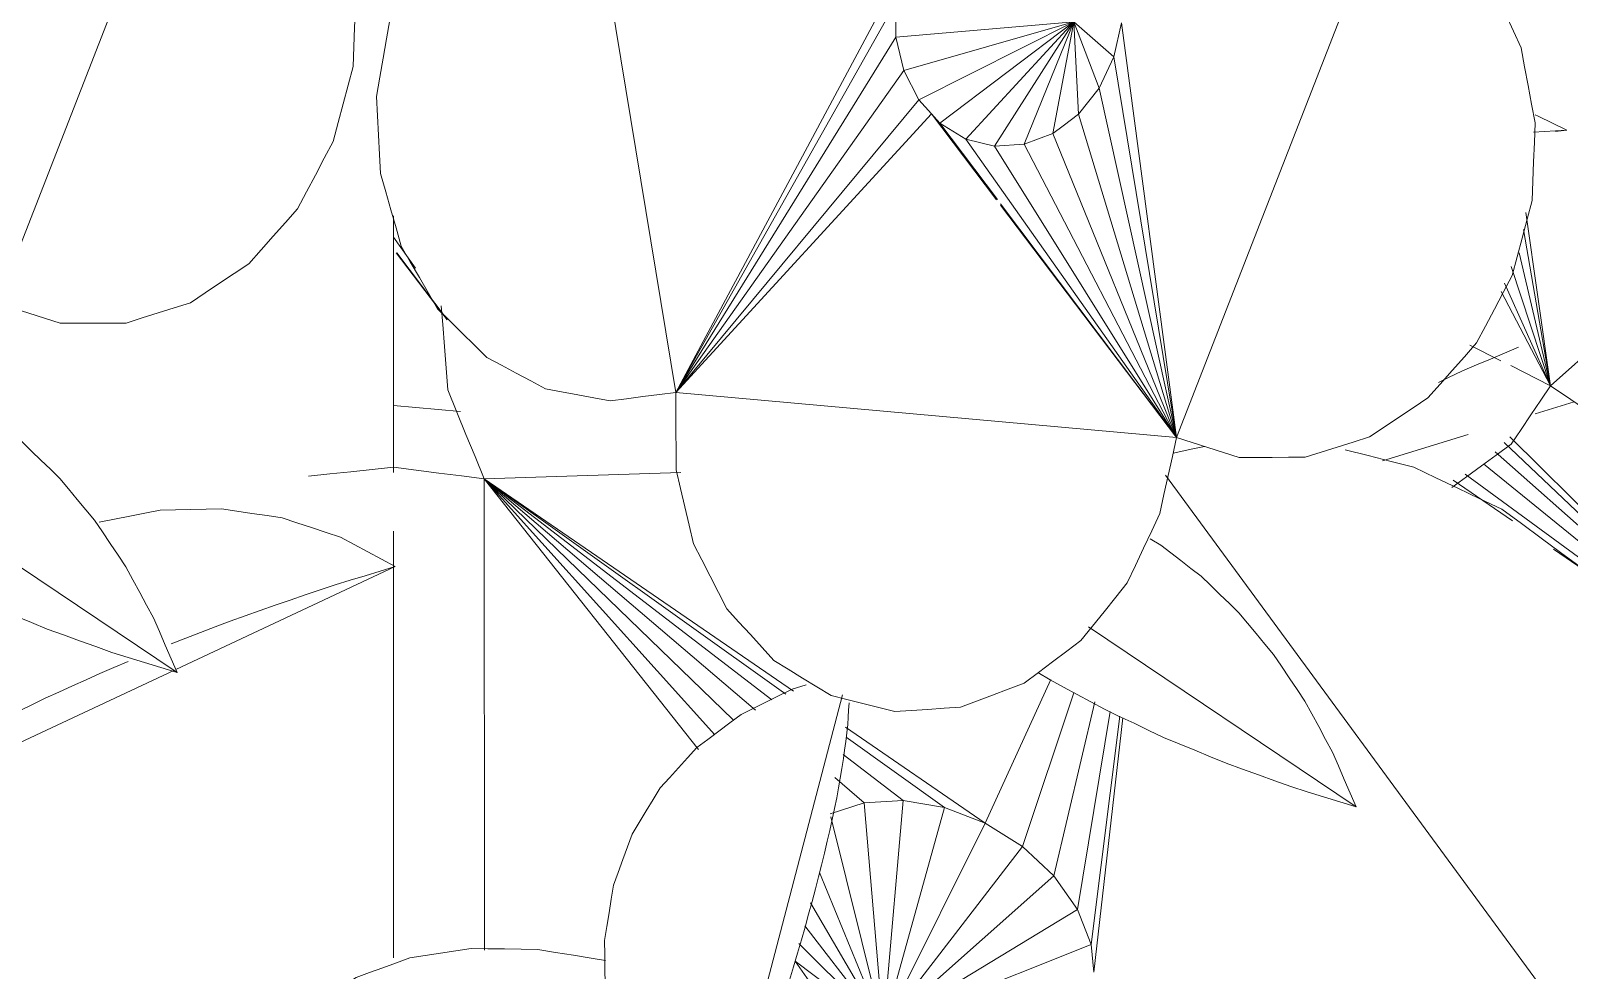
# Model space of a CAD drawing. Header units: metres. Extents: x -18.34 to -13.25, y -25.49 to -16.26.
# Drawn here: x -17.6827 to -17.5866, y -21.1342 to -21.0755 of the extents above; entities that cross this region are included whole.
import ezdxf

# ---------------------------------------------------------------- set-up
doc = ezdxf.new("R2010")
doc.units = ezdxf.units.M
for name, color, linetype, lineweight in [('Importações nas famílias', 7, 'Continuous', 5), ('Quadro estrutural', 7, 'Continuous', 5), ('Vegetação', 7, 'Continuous', 5)]:
    doc.layers.add(name, color=color, linetype=linetype, lineweight=lineweight)

# ---------------------------------------------------------------- blocks, each defined once
blk = doc.blocks.new('Planta_pergolado_12200 - plantas pergolado_skp_Component_17-V2856-Pavimento 02 - Executivo')
at = {"layer": 'Importações nas famílias', "color": 9}
for p, q in [((-0.08, 0.0552), (-0.069993, 0.044727)), ((-0.073515, 0.033224), (-0.08, 0.033376)), ((-0.078261, 0.031978), (-0.079874, 0.032966)), ((-0.079874, 0.032966), (-0.073921, 0.03294)), ((-0.078797, 0.026436), (-0.079874, 0.032966)), ((-0.078397, 0.027154), (-0.078261, 0.031978)), ((-0.078261, 0.031978), (-0.07469, 0.032141)), ((-0.076941, 0.030518), (-0.078261, 0.031978)), ((-0.07729, 0.029139), (-0.076941, 0.030518)), ((-0.076097, 0.030627), (-0.076941, 0.030518)), ((-0.079028, 0.026023), (-0.08, 0.028744)), ((-0.079166, 0.02568), (-0.08, 0.027138)), ((-0.079316, 0.025473), (-0.08, 0.026287)), ((-0.079389, 0.025223), (-0.08, 0.025726)), ((-0.078623, 0.007785), (-0.08, 0.009736)), ((-0.076651, 0.004554), (-0.079833, 0.008758)), ((-0.076647, 0.004585), (-0.079787, 0.008758)), ((-0.07582, -0.001169), (-0.08, -0.000792))]:
    blk.add_line(p, q, dxfattribs=at)
at = {"layer": 'Importações nas famílias', "color": 9, "flags": 128}
for points in [[(-0.070132, 0.066258), (-0.068959, 0.066298), (-0.067786, 0.066339), (-0.066614, 0.066379), (-0.065441, 0.06642)], [(-0.065441, 0.06642), (-0.064325, 0.066058), (-0.063209, 0.065697), (-0.062094, 0.065336), (-0.060978, 0.064975)], [(-0.074649, 0.064504), (-0.073519, 0.064943), (-0.07239, 0.065381), (-0.071261, 0.06582), (-0.070132, 0.066258)], [(-0.078606, 0.061308), (-0.077616, 0.062107), (-0.076627, 0.062906), (-0.075638, 0.063705), (-0.074649, 0.064504)], [(-0.060978, 0.064975), (-0.060014, 0.064243), (-0.05905, 0.063511), (-0.058781, 0.063307)], [(-0.08, 0.059318), (-0.07937, 0.060217), (-0.078606, 0.061308)]]:
    blk.add_lwpolyline(points, dxfattribs=at)
blk = doc.blocks.new('Planta_pergolado_12200 - plantas pergolado_skp_Component_16-V2857-Pavimento 02 - Executivo')
blk.add_blockref('Planta_pergolado_12200 - plantas pergolado_skp_Component_17-V2856-Pavimento 02 - Executivo', (0, 0))
blk = doc.blocks.new('Planta_pergolado_12200 - plantas pergolado_skp_Component_12-V514-Pavimento 02 - Executivo')
at = {"layer": 'Importações nas famílias', "color": 9}
for p, q in [((-0.093519, 0.017482), (-0.110227, 0.006232)), ((-0.113392, 0.009084), (-0.112637, 0.009554)), ((-0.105724, 0.001133), (-0.106387, 0.000745))]:
    blk.add_line(p, q, dxfattribs=at)
at = {"layer": 'Importações nas famílias', "color": 9, "flags": 128}
for points in [[(-0.097586, 0.016223), (-0.096569, 0.016538), (-0.095552, 0.016853), (-0.094536, 0.017167), (-0.093519, 0.017482)], [(-0.093519, 0.017482), (-0.093887, 0.016628), (-0.094255, 0.015774), (-0.094623, 0.01492), (-0.09499, 0.014065)], [(-0.101624, 0.014765), (-0.100614, 0.01513), (-0.099605, 0.015494), (-0.098595, 0.015859), (-0.097586, 0.016223)], [(-0.105539, 0.013142), (-0.10456, 0.013548), (-0.103581, 0.013953), (-0.102602, 0.014359), (-0.101624, 0.014765)], [(-0.09499, 0.014065), (-0.095421, 0.013269), (-0.095852, 0.012473), (-0.096284, 0.011677), (-0.096715, 0.010881)], [(-0.109239, 0.011391), (-0.108314, 0.011829), (-0.107389, 0.012266), (-0.106464, 0.012704), (-0.105539, 0.013142)], [(-0.112637, 0.009554), (-0.111788, 0.010013), (-0.110938, 0.010473), (-0.110088, 0.010932), (-0.109239, 0.011391)], [(-0.096715, 0.010881), (-0.097204, 0.010152), (-0.097694, 0.009423), (-0.098183, 0.008694), (-0.098673, 0.007965)], [(-0.098673, 0.007965), (-0.099216, 0.007311), (-0.099758, 0.006658), (-0.100301, 0.006004), (-0.100844, 0.00535)], [(-0.100844, 0.00535), (-0.101433, 0.004778), (-0.102023, 0.004207), (-0.102613, 0.003636), (-0.103203, 0.003064)], [(-0.103203, 0.003064), (-0.103833, 0.002581), (-0.104463, 0.002099), (-0.105093, 0.001616), (-0.105724, 0.001133)]]:
    blk.add_lwpolyline(points, dxfattribs=at)
blk = doc.blocks.new('Planta_pergolado_12200 - plantas pergolado_skp_Component_17-V1909-Pavimento 02 - Executivo')
at = {"layer": 'Importações nas famílias', "color": 9}
blk.add_line((-0.031085, 0.002793), (-0.017688, -0.031588), dxfattribs=at)
at = {"layer": 'Importações nas famílias', "color": 9, "flags": 128}
for points in [[(-0.027164, 0.004037), (-0.028144, 0.003726), (-0.029125, 0.003415), (-0.030105, 0.003104), (-0.031085, 0.002793)], [(-0.023054, 0.004024), (-0.024081, 0.004028), (-0.025109, 0.004031), (-0.026137, 0.004034), (-0.027164, 0.004037)], [(-0.019035, 0.002756), (-0.020039, 0.003073), (-0.021044, 0.00339), (-0.022049, 0.003707), (-0.023054, 0.004024)], [(-0.01538, 0.000319), (-0.016294, 0.000928), (-0.017207, 0.001538), (-0.018121, 0.002147), (-0.019035, 0.002756)], [(-0.012339, -0.003121), (-0.013099, -0.002261), (-0.013859, -0.001401), (-0.01462, -0.000541), (-0.01538, 0.000319)], [(-0.010119, -0.007329), (-0.010674, -0.006277), (-0.011229, -0.005225), (-0.011784, -0.004173), (-0.012339, -0.003121)], [(-0.008872, -0.012019), (-0.009183, -0.010847), (-0.009495, -0.009674), (-0.009807, -0.008502), (-0.010119, -0.007329)], [(-0.008681, -0.016871), (-0.008729, -0.015658), (-0.008776, -0.014445), (-0.008824, -0.013232), (-0.008872, -0.012019)]]:
    blk.add_lwpolyline(points, dxfattribs=at)
blk = doc.blocks.new('Planta_pergolado_12200 - plantas pergolado_skp_Component_16-V2866-Pavimento 02 - Executivo')
at = {"extrusion": (0, 0, -1), "zscale": -1, "rotation": 180}
for name, p in [('Planta_pergolado_12200 - plantas pergolado_skp_Component_17-V1909-Pavimento 02 - Executivo', (0.073651, 0.008389)), ('Planta_pergolado_12200 - plantas pergolado_skp_Component_12-V514-Pavimento 02 - Executivo', (0, 0))]:
    blk.add_blockref(name, p, dxfattribs=at)
blk = doc.blocks.new('Planta_pergolado_12200 - plantas pergolado_skp_Component_12-V522-Pavimento 02 - Executivo')
at = {"layer": 'Importações nas famílias', "color": 9}
for p, q in [((-0.117094, 0.028327), (-0.093719, 0.017348)), ((-0.093601, 0.017292), (-0.079886, 0.01085))]:
    blk.add_line(p, q, dxfattribs=at)
at = {"layer": 'Importações nas famílias', "color": 9, "flags": 128}
for points in [[(-0.115746, 0.024267), (-0.116083, 0.025282), (-0.11642, 0.026297), (-0.116757, 0.027312), (-0.117094, 0.028327)], [(-0.117094, 0.028327), (-0.116644, 0.027964), (-0.116194, 0.027601), (-0.115744, 0.027237), (-0.115294, 0.026874)], [(-0.115294, 0.026874), (-0.11476, 0.026496), (-0.114225, 0.026118), (-0.113691, 0.025741), (-0.113157, 0.025363)], [(-0.113157, 0.025363), (-0.112544, 0.024975), (-0.111931, 0.024587), (-0.111318, 0.024199), (-0.110705, 0.023811)], [(-0.113865, 0.020462), (-0.114335, 0.021413), (-0.114806, 0.022364), (-0.115276, 0.023315), (-0.115746, 0.024267)], [(-0.110705, 0.023811), (-0.110021, 0.023417), (-0.109336, 0.023023), (-0.108652, 0.022629), (-0.107967, 0.022235)], [(-0.107967, 0.022235), (-0.107218, 0.02184), (-0.10647, 0.021445), (-0.105721, 0.021049), (-0.104972, 0.020654)], [(-0.111495, 0.017002), (-0.112087, 0.017867), (-0.11268, 0.018732), (-0.113273, 0.019597), (-0.113865, 0.020462)], [(-0.104972, 0.020654), (-0.104168, 0.020261), (-0.103364, 0.019869), (-0.102559, 0.019476), (-0.101755, 0.019084)], [(-0.101755, 0.019084), (-0.100903, 0.018699), (-0.100052, 0.018313), (-0.099201, 0.017928), (-0.098349, 0.017543)], [(-0.098349, 0.017543), (-0.097461, 0.017169), (-0.096572, 0.016795)], [(-0.108691, 0.013968), (-0.109392, 0.014726), (-0.110093, 0.015485), (-0.110794, 0.016243), (-0.111495, 0.017002)], [(-0.093879, 0.01569), (-0.092962, 0.015332), (-0.092046, 0.014974), (-0.09113, 0.014616)], [(-0.09113, 0.014616), (-0.090196, 0.014277), (-0.089263, 0.013939), (-0.088329, 0.013601), (-0.087396, 0.013262)], [(-0.107105, 0.0127), (-0.107898, 0.013334), (-0.108691, 0.013968)], [(-0.087396, 0.013262), (-0.086455, 0.012947), (-0.085515, 0.012632), (-0.084574, 0.012317), (-0.083634, 0.012002)], [(-0.083634, 0.012002), (-0.082697, 0.011714), (-0.08176, 0.011426), (-0.080823, 0.011138), (-0.079886, 0.01085)], [(-0.079886, 0.01085), (-0.08074, 0.010394), (-0.081594, 0.009938), (-0.082448, 0.009483), (-0.083302, 0.009027)], [(-0.083302, 0.009027), (-0.084213, 0.008724), (-0.085124, 0.008422), (-0.086036, 0.00812), (-0.086947, 0.007817)], [(-0.094573, 0.007337), (-0.095524, 0.007522), (-0.096475, 0.007707), (-0.097426, 0.007892), (-0.098376, 0.008077)], [(-0.086947, 0.007817), (-0.087893, 0.007675), (-0.08884, 0.007533), (-0.089786, 0.007391), (-0.090733, 0.007249)], [(-0.090733, 0.007249), (-0.091693, 0.007271), (-0.092653, 0.007293), (-0.093613, 0.007315), (-0.094573, 0.007337)]]:
    blk.add_lwpolyline(points, dxfattribs=at)
blk = doc.blocks.new('Planta_pergolado_12200 - plantas pergolado_skp_Component_12-V513-Pavimento 02 - Executivo')
at = {"layer": 'Importações nas famílias', "color": 9}
for p, q in [((-0.134273, 0.043687), (-0.125598, 0.010494)), ((-0.127873, 0.009869), (-0.128754, 0.010133))]:
    blk.add_line(p, q, dxfattribs=at)
at = {"layer": 'Importações nas famílias', "color": 9, "flags": 128}
for points in [[(-0.136641, 0.040312), (-0.136049, 0.041156), (-0.135457, 0.042), (-0.134865, 0.042843), (-0.134273, 0.043687)], [(-0.134273, 0.043687), (-0.13392, 0.04276), (-0.133568, 0.041834), (-0.133215, 0.040907), (-0.132862, 0.039981)], [(-0.138481, 0.036755), (-0.138021, 0.037644), (-0.137561, 0.038534), (-0.137101, 0.039423), (-0.136641, 0.040312)], [(-0.132862, 0.039981), (-0.132529, 0.03906), (-0.132197, 0.038139), (-0.131864, 0.037218), (-0.131531, 0.036298)], [(-0.13975, 0.033098), (-0.139433, 0.034012), (-0.139115, 0.034926), (-0.138798, 0.035841), (-0.138481, 0.036755)], [(-0.131531, 0.036298), (-0.131222, 0.035393), (-0.130913, 0.034489), (-0.130604, 0.033584), (-0.130295, 0.032679)], [(-0.140418, 0.029428), (-0.140251, 0.030345), (-0.140084, 0.031263), (-0.139917, 0.03218), (-0.13975, 0.033098)], [(-0.130295, 0.032679), (-0.130012, 0.031801), (-0.12973, 0.030923), (-0.129448, 0.030044), (-0.129166, 0.029166)], [(-0.14047, 0.02583), (-0.140457, 0.026729), (-0.140444, 0.027629), (-0.140431, 0.028528), (-0.140418, 0.029428)], [(-0.129166, 0.029166), (-0.128914, 0.028323), (-0.128662, 0.027481), (-0.12841, 0.026639), (-0.128158, 0.025796)], [(-0.139904, 0.022389), (-0.140046, 0.023249), (-0.140187, 0.024109), (-0.140329, 0.024969), (-0.14047, 0.02583)], [(-0.128158, 0.025796), (-0.127939, 0.024999), (-0.12772, 0.024202), (-0.127501, 0.023405), (-0.127283, 0.022607)], [(-0.138734, 0.019186), (-0.139026, 0.019986), (-0.139319, 0.020787), (-0.139611, 0.021588), (-0.139904, 0.022389)], [(-0.127283, 0.022607), (-0.127099, 0.021864), (-0.126915, 0.021121), (-0.126732, 0.020378), (-0.126548, 0.019635)], [(-0.126548, 0.019635), (-0.126402, 0.018955), (-0.126256, 0.018274), (-0.12611, 0.017594), (-0.125964, 0.016913)], [(-0.136986, 0.016295), (-0.137423, 0.017018), (-0.13786, 0.01774), (-0.138297, 0.018463), (-0.138734, 0.019186)], [(-0.125964, 0.016913), (-0.125857, 0.016302), (-0.12575, 0.015692), (-0.125643, 0.015081), (-0.125536, 0.01447)], [(-0.134703, 0.013785), (-0.135274, 0.014413), (-0.135845, 0.01504), (-0.136415, 0.015668), (-0.136986, 0.016295)], [(-0.125536, 0.01447), (-0.125469, 0.013937), (-0.125402, 0.013403), (-0.125336, 0.012869), (-0.125269, 0.012335)], [(-0.131937, 0.011715), (-0.132629, 0.012233), (-0.13332, 0.01275), (-0.134012, 0.013268), (-0.134703, 0.013785)], [(-0.128754, 0.010133), (-0.12955, 0.010529), (-0.130346, 0.010924), (-0.131141, 0.01132), (-0.131937, 0.011715)], [(-0.125269, 0.012335), (-0.125243, 0.011884), (-0.125217, 0.011433), (-0.125192, 0.010981)]]:
    blk.add_lwpolyline(points, dxfattribs=at)
blk = doc.blocks.new('Planta_pergolado_12200 - plantas pergolado_skp_Component_12-V2871-Pavimento 02 - Executivo')
at = {"layer": 'Importações nas famílias', "color": 9}
blk.add_line((-0.006711, 0.016426), (-0.007405, 0.016335), dxfattribs=at)
at = {"layer": 'Importações nas famílias', "color": 9, "flags": 128}
for points in [[(-0.006711, 0.016426), (-0.007606, 0.016857), (-0.008501, 0.017288), (-0.008671, 0.01737)], [(-0.008793, 0.016293), (-0.008099, 0.016337), (-0.007405, 0.016381), (-0.006711, 0.016426)]]:
    blk.add_lwpolyline(points, dxfattribs=at)
blk = doc.blocks.new('Planta_pergolado_12200 - plantas pergolado_skp_Component_17-V2872-Pavimento 02 - Executivo')
at = {"layer": 'Importações nas famílias', "color": 9}
for p, q in [((-0.068297, 0.03615), (-0.062363, 0.000026)), ((-0.031085, -0.002793), (-0.017688, 0.031588)), ((-0.062363, 0.000026), (-0.048158, 0.026549)), ((-0.062363, 0.000026), (-0.048628, 0.024408)), ((-0.048616, 0.022223), (-0.048628, 0.024408)), ((-0.037494, 0.023183), (-0.048616, 0.022223)), ((-0.037494, 0.023183), (-0.048125, 0.020144)), ((-0.037494, 0.023183), (-0.047188, 0.018312)), ((-0.045868, 0.016852), (-0.037494, 0.023183)), ((-0.037494, 0.023183), (-0.044255, 0.015864)), ((-0.04246, 0.015414), (-0.037494, 0.023183)), ((-0.040605, 0.015534), (-0.037494, 0.023183)), ((-0.037494, 0.023183), (-0.038815, 0.016216)), ((-0.037494, 0.023183), (-0.03591, 0.019042)), ((-0.037214, 0.017413), (-0.037494, 0.023183)), ((-0.037494, 0.023183), (-0.034992, 0.020995)), ((-0.034523, 0.023136), (-0.034992, 0.020995)), ((-0.034523, 0.023136), (-0.031085, -0.002793)), ((-0.048616, 0.022223), (-0.062363, 0.000026)), ((-0.048125, 0.020144), (-0.048616, 0.022223)), ((-0.034992, 0.020995), (-0.03591, 0.019042)), ((-0.031085, -0.002793), (-0.034992, 0.020995)), ((-0.048125, 0.020144), (-0.062363, 0.000026)), ((-0.047188, 0.018312), (-0.048125, 0.020144)), ((-0.047188, 0.018312), (-0.062363, 0.000026)), ((-0.046396, 0.017437), (-0.047188, 0.018312)), ((-0.03591, 0.019042), (-0.037214, 0.017413)), ((-0.031085, -0.002793), (-0.03591, 0.019042)), ((-0.046396, 0.017437), (-0.062363, 0.000026)), ((-0.045868, 0.016852), (-0.046396, 0.017437)), ((-0.042333, 0.012067), (-0.046396, 0.017437)), ((-0.037214, 0.017413), (-0.038174, 0.016695)), ((-0.031085, -0.002793), (-0.037214, 0.017413)), ((-0.044255, 0.015864), (-0.045868, 0.016852)), ((-0.042274, 0.012077), (-0.045868, 0.016852)), ((-0.038174, 0.016695), (-0.038815, 0.016216)), ((-0.04246, 0.015414), (-0.044255, 0.015864)), ((-0.031085, -0.002793), (-0.044255, 0.015864)), ((-0.040605, 0.015534), (-0.04246, 0.015414)), ((-0.031085, -0.002793), (-0.04246, 0.015414)), ((-0.038815, 0.016216), (-0.040605, 0.015534)), ((-0.031085, -0.002793), (-0.040605, 0.015534)), ((-0.031085, -0.002793), (-0.038815, 0.016216)), ((-0.031085, -0.002793), (-0.042078, 0.011815)), ((-0.031085, -0.002793), (-0.042078, 0.01173)), ((-0.031085, -0.002793), (-0.062363, 0.000026))]:
    blk.add_line(p, q, dxfattribs=at)
at = {"layer": 'Importações nas famílias', "color": 9, "flags": 128}
for points in [[(-0.011452, 0.025751), (-0.010979, 0.024702), (-0.010507, 0.023653), (-0.010034, 0.022604), (-0.009561, 0.021555)], [(-0.081051, 0.018526), (-0.080843, 0.019725), (-0.080635, 0.020923), (-0.080427, 0.022122), (-0.08022, 0.02332)], [(-0.009561, 0.021555), (-0.009341, 0.020384), (-0.009121, 0.019213), (-0.008901, 0.018042), (-0.008681, 0.016871)], [(-0.08081, 0.013702), (-0.08087, 0.014908), (-0.08093, 0.016114), (-0.08099, 0.01732), (-0.081051, 0.018526)], [(-0.008681, 0.016871), (-0.008729, 0.015658), (-0.008776, 0.014445), (-0.008824, 0.013232), (-0.008872, 0.012019)], [(-0.079515, 0.009177), (-0.079839, 0.010308), (-0.080162, 0.011439), (-0.080486, 0.012571), (-0.08081, 0.013702)], [(-0.008872, 0.012019), (-0.009183, 0.010847), (-0.009495, 0.009674), (-0.009807, 0.008502), (-0.010119, 0.007329)], [(-0.077253, 0.005259), (-0.077818, 0.006238), (-0.078384, 0.007218), (-0.078949, 0.008197), (-0.079515, 0.009177)], [(-0.010119, 0.007329), (-0.010674, 0.006277), (-0.011229, 0.005225), (-0.011784, 0.004173), (-0.012339, 0.003121)], [(-0.074178, 0.002215), (-0.074947, 0.002976), (-0.075715, 0.003737), (-0.076484, 0.004498), (-0.077253, 0.005259)], [(-0.012339, 0.003121), (-0.013099, 0.002261), (-0.013859, 0.001401), (-0.01462, 0.000541), (-0.01538, -0.000319)], [(-0.070501, 0.000253), (-0.07142, 0.000743), (-0.072339, 0.001234), (-0.073259, 0.001724), (-0.074178, 0.002215)], [(-0.066471, -0.000494), (-0.067478, -0.000307), (-0.068486, -0.00012), (-0.069493, 0.000066), (-0.070501, 0.000253)], [(-0.062363, 0.000026), (-0.06339, -0.000104), (-0.064417, -0.000234), (-0.065444, -0.000364), (-0.066471, -0.000494)], [(-0.062338, -0.004819), (-0.062344, -0.003607), (-0.062351, -0.002396), (-0.062357, -0.001185), (-0.062363, 0.000026)], [(-0.01538, -0.000319), (-0.016294, -0.000928), (-0.017207, -0.001538), (-0.018121, -0.002147), (-0.019035, -0.002756)], [(-0.031085, -0.002793), (-0.031345, -0.003981), (-0.031605, -0.005168), (-0.031866, -0.006355), (-0.032126, -0.007542)], [(-0.027164, -0.004037), (-0.028144, -0.003726), (-0.029125, -0.003415), (-0.030105, -0.003104), (-0.031085, -0.002793)], [(-0.019035, -0.002756), (-0.020039, -0.003073), (-0.021044, -0.00339), (-0.022049, -0.003707), (-0.023054, -0.004024)], [(-0.023054, -0.004024), (-0.024081, -0.004028), (-0.025109, -0.004031), (-0.026137, -0.004034), (-0.027164, -0.004037)], [(-0.061249, -0.009429), (-0.061521, -0.008277), (-0.061794, -0.007124), (-0.062066, -0.005971), (-0.062338, -0.004819)], [(-0.032126, -0.007542), (-0.032635, -0.008624), (-0.033143, -0.009707), (-0.033652, -0.010789), (-0.034161, -0.011871)], [(-0.05917, -0.013492), (-0.05969, -0.012476), (-0.060209, -0.011461), (-0.060729, -0.010445), (-0.061249, -0.009429)], [(-0.034161, -0.011871), (-0.034884, -0.012775), (-0.035607, -0.013678), (-0.03633, -0.014582), (-0.037053, -0.015486)], [(-0.056243, -0.016729), (-0.056974, -0.01592), (-0.057706, -0.01511), (-0.058438, -0.014301), (-0.05917, -0.013492)], [(-0.037053, -0.015486), (-0.037941, -0.016149), (-0.038828, -0.016812), (-0.039716, -0.017476), (-0.040604, -0.018139)], [(-0.052667, -0.018921), (-0.053561, -0.018373), (-0.054455, -0.017825), (-0.055349, -0.017277), (-0.056243, -0.016729)], [(-0.040604, -0.018139), (-0.041596, -0.018517), (-0.042587, -0.018895), (-0.043579, -0.019273), (-0.044571, -0.01965)], [(-0.048686, -0.019917), (-0.049681, -0.019668), (-0.050676, -0.019419), (-0.051672, -0.01917), (-0.052667, -0.018921)], [(-0.044571, -0.01965), (-0.0456, -0.019717), (-0.046629, -0.019784), (-0.047657, -0.01985), (-0.048686, -0.019917)]]:
    blk.add_lwpolyline(points, dxfattribs=at)
blk = doc.blocks.new('Planta_pergolado_12200 - plantas pergolado_skp_Component_16-V2873-Pavimento 02 - Executivo')
for name in ['Planta_pergolado_12200 - plantas pergolado_skp_Component_17-V2872-Pavimento 02 - Executivo', 'Planta_pergolado_12200 - plantas pergolado_skp_Component_12-V2871-Pavimento 02 - Executivo']:
    blk.add_blockref(name, (0, 0))
at = {"extrusion": (0, 0, -1), "zscale": -1, "rotation": 180}
for name, p in [('Planta_pergolado_12200 - plantas pergolado_skp_Component_12-V522-Pavimento 02 - Executivo', (0, 0)), ('Planta_pergolado_12200 - plantas pergolado_skp_Component_12-V514-Pavimento 02 - Executivo', (-0.073651, -0.008389)), ('Planta_pergolado_12200 - plantas pergolado_skp_Component_12-V513-Pavimento 02 - Executivo', (-0.073651, -0.008389))]:
    blk.add_blockref(name, p, dxfattribs=at)
blk = doc.blocks.new('Planta_pergolado_12200 - plantas pergolado_skp_-V2892-Pavimento 02 - Executivo')
for name in ['Planta_pergolado_12200 - plantas pergolado_skp_Component_16-V2866-Pavimento 02 - Executivo', 'Planta_pergolado_12200 - plantas pergolado_skp_Component_16-V2857-Pavimento 02 - Executivo', 'Planta_pergolado_12200 - plantas pergolado_skp_Component_16-V2873-Pavimento 02 - Executivo']:
    blk.add_blockref(name, (0, 0))
blk = doc.blocks.new('Planta_pergolado_12200 - plantas pergolado_skp_Component_12-V3048-Pavimento 02 - Executivo')
at = {"layer": 'Importações nas famílias', "color": 9}
for p, q in [((-0.008671, -0.001303), (-0.006239, -0.000552)), ((-0.018212, -0.004245), (-0.012869, -0.002597))]:
    blk.add_line(p, q, dxfattribs=at)
at = {"layer": 'Importações nas famílias', "color": 9, "flags": 128}
for points in [[(-0.013213, 0.001379), (-0.012338, 0.001747), (-0.011463, 0.002116), (-0.010589, 0.002485), (-0.009714, 0.002853)], [(-0.014718, 0.000647), (-0.014133, 0.000932), (-0.013213, 0.001379)]]:
    blk.add_lwpolyline(points, dxfattribs=at)
blk = doc.blocks.new('Planta_pergolado_12200 - plantas pergolado_skp_Component_17-V3049-Pavimento 02 - Executivo')
at = {"layer": 'Importações nas famílias', "color": 9}
for p, q in [((0.001844, -0.014738), (-0.01027, -0.002748)), ((-0.011173, -0.003677), (0.001618, -0.015047)), ((0.001757, -0.014857), (-0.010616, -0.003103)), ((-0.011912, -0.004437), (0.001437, -0.015295)), ((-0.013793, -0.00545), (-0.010087, -0.008008)), ((-0.01306, -0.005081), (0.001276, -0.015607)), ((0.005123, -0.005935), (0.005653, -0.01011)), ((-0.007535, -0.009771), (0.001204, -0.015803)), ((0.001387, -0.034546), (0.002255, -0.034293))]:
    blk.add_line(p, q, dxfattribs=at)
at = {"layer": 'Importações nas famílias', "color": 9, "flags": 128}
for points in [[(0.022885, -0.007878), (0.022283, -0.006705), (0.021681, -0.005531), (0.021079, -0.004358)], [(0.024063, -0.012292), (0.023768, -0.011188), (0.023474, -0.010085), (0.023179, -0.008981), (0.022885, -0.007878)], [(0.023932, -0.016126), (0.023965, -0.015167), (0.023998, -0.014209), (0.02403, -0.01325), (0.024063, -0.012292)], [(0.022501, -0.019119), (0.022859, -0.018371), (0.023216, -0.017622), (0.023574, -0.016874), (0.023932, -0.016126)], [(0.019867, -0.021067), (0.020525, -0.02058), (0.021184, -0.020093), (0.021842, -0.019606), (0.022501, -0.019119)], [(0.016209, -0.021837), (0.017123, -0.021644), (0.018038, -0.021452), (0.018952, -0.021259), (0.019867, -0.021067)], [(0.011777, -0.021376), (0.012885, -0.021491), (0.013993, -0.021607), (0.015101, -0.021722), (0.016209, -0.021837)], [(-0.000586, -0.034448), (0.000312, -0.034493), (0.001387, -0.034546)]]:
    blk.add_lwpolyline(points, dxfattribs=at)
blk = doc.blocks.new('Planta_pergolado_12200 - plantas pergolado_skp_Component_16-V3050-Pavimento 02 - Executivo')
for name in ['Planta_pergolado_12200 - plantas pergolado_skp_Component_12-V3048-Pavimento 02 - Executivo', 'Planta_pergolado_12200 - plantas pergolado_skp_Component_17-V3049-Pavimento 02 - Executivo']:
    blk.add_blockref(name, (0, 0))
blk = doc.blocks.new('Planta_pergolado_12200 - plantas pergolado_skp_-V3067-Pavimento 02 - Executivo')
blk.add_blockref('Planta_pergolado_12200 - plantas pergolado_skp_Component_16-V3050-Pavimento 02 - Executivo', (0, 0))
blk = doc.blocks.new('Planta_pergolado_12200 - plantas pergolado_skp_-V3068-Pavimento 02 - Executivo')
blk.add_blockref('Planta_pergolado_12200 - plantas pergolado_skp_-V3067-Pavimento 02 - Executivo', (0, 0))
blk = doc.blocks.new('Planta_pergolado_12200 - plantas pergolado_skp_-V3129-Pavimento 02 - Executivo')
for name in ['Planta_pergolado_12200 - plantas pergolado_skp_-V2892-Pavimento 02 - Executivo', 'Planta_pergolado_12200 - plantas pergolado_skp_-V3068-Pavimento 02 - Executivo']:
    blk.add_blockref(name, (0, 0))
blk = doc.blocks.new('Planta_pergolado_12200 - plantas pergolado_skp_Component_12-V3304-Pavimento 02 - Executivo')
at = {"layer": 'Importações nas famílias', "color": 9}
for p, q in [((-0.068123, -0.039354), (-0.066989, -0.039473)), ((-0.087429, -0.04079), (-0.064115, -0.046146)), ((-0.058781, -0.047372), (-0.040402, -0.051594))]:
    blk.add_line(p, q, dxfattribs=at)
at = {"layer": 'Importações nas famílias', "color": 9, "flags": 128}
for points in [[(-0.07897, -0.035314), (-0.079812, -0.035621), (-0.080654, -0.035928), (-0.081496, -0.036235), (-0.082339, -0.036542)], [(-0.075152, -0.034726), (-0.076107, -0.034873), (-0.077061, -0.03502), (-0.078015, -0.035167), (-0.07897, -0.035314)], [(-0.070977, -0.034792), (-0.072021, -0.034776), (-0.073065, -0.034759), (-0.074109, -0.034742), (-0.075152, -0.034726)], [(-0.066753, -0.035477), (-0.06765, -0.035332), (-0.068759, -0.035152), (-0.069868, -0.034972), (-0.070977, -0.034792)], [(-0.082339, -0.036542), (-0.083049, -0.037002), (-0.08376, -0.037462), (-0.08447, -0.037922), (-0.085181, -0.038382)], [(-0.085181, -0.038382), (-0.085743, -0.038984), (-0.086305, -0.039586), (-0.086867, -0.040188), (-0.087429, -0.04079)], [(-0.077652, -0.039409), (-0.076446, -0.03936), (-0.07524, -0.039311), (-0.074035, -0.039263), (-0.072829, -0.039214)], [(-0.072829, -0.039214), (-0.071653, -0.039249), (-0.070476, -0.039284), (-0.0693, -0.039319), (-0.068123, -0.039354)], [(-0.087429, -0.04079), (-0.086206, -0.040577), (-0.084983, -0.040363), (-0.08376, -0.040149), (-0.082536, -0.039936)], [(-0.082536, -0.039936), (-0.081315, -0.039804), (-0.080094, -0.039672), (-0.078873, -0.03954), (-0.077652, -0.039409)], [(-0.052728, -0.041342), (-0.053873, -0.040713), (-0.055018, -0.040084), (-0.056163, -0.039455)], [(-0.056948, -0.041272), (-0.056228, -0.041471), (-0.055215, -0.041751)], [(-0.055215, -0.041751), (-0.05428, -0.042108), (-0.053345, -0.042465), (-0.05241, -0.042822), (-0.051474, -0.043179)], [(-0.048316, -0.044358), (-0.049419, -0.043604), (-0.050522, -0.04285), (-0.051625, -0.042096), (-0.052728, -0.041342)], [(-0.051474, -0.043179), (-0.050628, -0.043609), (-0.049781, -0.044039), (-0.048934, -0.044468), (-0.048088, -0.044898)], [(-0.04521, -0.046941), (-0.046245, -0.04608), (-0.04728, -0.045219), (-0.048316, -0.044358)], [(-0.048088, -0.044898), (-0.047339, -0.045396), (-0.04659, -0.045893), (-0.045841, -0.046391), (-0.045092, -0.046889)], [(-0.045092, -0.046889), (-0.044449, -0.047449), (-0.043806, -0.048009), (-0.043163, -0.048569), (-0.04252, -0.049129)], [(-0.04252, -0.049129), (-0.041991, -0.049745), (-0.041461, -0.050362), (-0.040931, -0.050978), (-0.040402, -0.051594)]]:
    blk.add_lwpolyline(points, dxfattribs=at)
blk = doc.blocks.new('Planta_pergolado_12200 - plantas pergolado_skp_Component_17-V3306-Pavimento 02 - Executivo')
at = {"layer": 'Importações nas famílias', "color": 9}
for p, q in [((-0.062046, -0.004978), (-0.074327, -0.00537)), ((-0.056355, -0.019179), (-0.074327, -0.00537)), ((-0.074327, -0.00537), (-0.057379, -0.019825)), ((-0.074327, -0.00537), (-0.058781, -0.02044)), ((-0.055485, -0.018837), (-0.074327, -0.00537)), ((-0.074327, -0.00537), (-0.05502, -0.018654)), ((-0.074313, -0.03484), (-0.074327, -0.00537)), ((-0.060949, -0.0223), (-0.074327, -0.00537)), ((-0.059932, -0.021378), (-0.074327, -0.00537)), ((-0.031762, -0.005154), (-0.006765, -0.03921)), ((-0.043038, -0.026899), (-0.038928, -0.017911)), ((-0.040706, -0.028358), (-0.037494, -0.018742)), ((-0.03874, -0.030195), (-0.03618, -0.01932)), ((-0.037276, -0.032284), (-0.035219, -0.019906)), ((-0.051755, -0.020901), (-0.043038, -0.026899)), ((-0.036412, -0.034484), (-0.034617, -0.020211)), ((-0.036249, -0.036209), (-0.034436, -0.020302)), ((-0.045579, -0.025917), (-0.051726, -0.021524)), ((-0.048155, -0.025479), (-0.051909, -0.022595)), ((-0.052434, -0.024043), (-0.05059, -0.025615)), ((-0.052719, -0.026316), (-0.05059, -0.025615)), ((-0.05059, -0.025615), (-0.048155, -0.025479)), ((-0.049402, -0.039647), (-0.05059, -0.025615)), ((-0.049402, -0.039647), (-0.048155, -0.025479)), ((-0.049402, -0.039647), (-0.045579, -0.025917)), ((-0.048155, -0.025479), (-0.045579, -0.025917)), ((-0.045579, -0.025917), (-0.043038, -0.026899)), ((-0.049402, -0.039647), (-0.052674, -0.026498)), ((-0.049402, -0.039647), (-0.043038, -0.026899)), ((-0.040706, -0.028358), (-0.043038, -0.026899)), ((-0.049402, -0.039647), (-0.040706, -0.028358)), ((-0.03874, -0.030195), (-0.040706, -0.028358)), ((-0.053387, -0.029981), (-0.049402, -0.039647)), ((-0.049402, -0.039647), (-0.03874, -0.030195)), ((-0.037276, -0.032284), (-0.03874, -0.030195)), ((-0.049402, -0.039647), (-0.053943, -0.031867)), ((-0.049402, -0.039647), (-0.037276, -0.032284)), ((-0.036412, -0.034484), (-0.037276, -0.032284)), ((-0.049402, -0.039647), (-0.054309, -0.033313)), ((-0.049402, -0.039647), (-0.054673, -0.034412)), ((-0.049402, -0.039647), (-0.036412, -0.034484)), ((-0.036249, -0.036209), (-0.036412, -0.034484)), ((-0.05491, -0.035518), (-0.049402, -0.039647)), ((-0.05491, -0.035518), (-0.054033, -0.036771))]:
    blk.add_line(p, q, dxfattribs=at)
at = {"layer": 'Importações nas famílias', "color": 9, "flags": 128}
for points in [[(-0.077015, 0.005432), (-0.076926, 0.004268), (-0.076821, 0.002907), (-0.076717, 0.001546), (-0.076612, 0.000185)], [(-0.076612, 0.000185), (-0.076041, -0.001204), (-0.07547, -0.002593), (-0.074899, -0.003981), (-0.074327, -0.00537)], [(-0.02933, -0.00335), (-0.030065, -0.003505), (-0.031298, -0.003765)], [(-0.016249, -0.00465), (-0.017681, -0.004284), (-0.019113, -0.003917), (-0.020545, -0.003551)], [(-0.080008, -0.004651), (-0.081331, -0.004791), (-0.082654, -0.00493), (-0.083978, -0.005069), (-0.085301, -0.005208)], [(-0.074327, -0.00537), (-0.075747, -0.005191), (-0.077168, -0.005011), (-0.078588, -0.004831), (-0.080008, -0.004651)], [(-0.010754, -0.007273), (-0.012128, -0.006617), (-0.013502, -0.005962), (-0.014875, -0.005306), (-0.016249, -0.00465)], [(-0.005868, -0.010874), (-0.007089, -0.009973), (-0.008311, -0.009073), (-0.009533, -0.008173), (-0.010754, -0.007273)]]:
    blk.add_lwpolyline(points, dxfattribs=at)
blk = doc.blocks.new('Planta_pergolado_12200 - plantas pergolado_skp_Component_16-V3307-Pavimento 02 - Executivo')
for name in ['Planta_pergolado_12200 - plantas pergolado_skp_Component_17-V3306-Pavimento 02 - Executivo', 'Planta_pergolado_12200 - plantas pergolado_skp_Component_12-V3304-Pavimento 02 - Executivo']:
    blk.add_blockref(name, (0, 0))
blk = doc.blocks.new('Planta_pergolado_12200 - plantas pergolado_skp_Component_17-V3320-Pavimento 02 - Executivo')
at = {"layer": 'Importações nas famílias', "color": 9}
for p, q in [((0.005985, 0.012703), (-0.007712, 0.000448)), ((-0.007712, 0.000448), (-0.009254, 0.011273)), ((-0.007712, 0.000448), (-0.009414, 0.010216)), ((-0.009688, 0.008758), (-0.007712, 0.000448)), ((-0.010188, 0.007897), (-0.007712, 0.000448)), ((-0.010594, 0.006855), (-0.007712, 0.000448)), ((-0.010798, 0.006331), (-0.007712, 0.000448)), ((-0.012771, 0.002982), (-0.010822, 0.002006)), ((-0.01021, 0.0017), (-0.007712, 0.000448))]:
    blk.add_line(p, q, dxfattribs=at)
at = {"layer": 'Importações nas famílias', "color": 9, "flags": 128}
for points in [[(-0.010176, -0.003214), (-0.00956, -0.002299), (-0.008944, -0.001383), (-0.008328, -0.000467), (-0.007712, 0.000448)], [(-0.007712, 0.000448), (-0.006452, -0.000408), (-0.005193, -0.001263), (-0.003934, -0.002119), (-0.002675, -0.002975)], [(-0.013882, -0.005905), (-0.012966, -0.00524), (-0.012036, -0.004565), (-0.011106, -0.00389), (-0.010176, -0.003214)]]:
    blk.add_lwpolyline(points, dxfattribs=at)
blk = doc.blocks.new('Planta_pergolado_12200 - plantas pergolado_skp_Component_16-V3321-Pavimento 02 - Executivo')
blk.add_blockref('Planta_pergolado_12200 - plantas pergolado_skp_Component_17-V3320-Pavimento 02 - Executivo', (0, 0))
blk = doc.blocks.new('Planta_pergolado_12200 - plantas pergolado_skp_-V3327-Pavimento 02 - Executivo')
for name in ['Planta_pergolado_12200 - plantas pergolado_skp_Component_16-V3321-Pavimento 02 - Executivo', 'Planta_pergolado_12200 - plantas pergolado_skp_Component_16-V3307-Pavimento 02 - Executivo']:
    blk.add_blockref(name, (0, 0))
blk = doc.blocks.new('Planta_pergolado_12200 - plantas pergolado_skp_-V3328-Pavimento 02 - Executivo')
blk.add_blockref('Planta_pergolado_12200 - plantas pergolado_skp_-V3327-Pavimento 02 - Executivo', (0, 0))
blk = doc.blocks.new('Planta_pergolado_12200 - plantas pergolado_skp_-V3374-Pavimento 02 - Executivo')
blk.add_blockref('Planta_pergolado_12200 - plantas pergolado_skp_-V3328-Pavimento 02 - Executivo', (0, 0))
blk = doc.blocks.new('Planta_pergolado_12200 - Planta_pergolado_12200-3075656-Pavimento 02 - Executivo')
for name in ['Planta_pergolado_12200 - plantas pergolado_skp_-V3374-Pavimento 02 - Executivo', 'Planta_pergolado_12200 - plantas pergolado_skp_-V3129-Pavimento 02 - Executivo']:
    blk.add_blockref(name, (0, 0))
blk = doc.blocks.new('Tram - Tram-V4297-Pavimento 02 - Executivo')
at = {"layer": 'Quadro estrutural'}
for p, q in [((3.515329, 0.05), (3.531352, 0.05)), ((3.535031, 0.05), (3.561703, 0.05))]:
    blk.add_line(p, q, dxfattribs=at)

msp = doc.modelspace()

# ---------------------------------------------------------------- block references
at = {"layer": 'Quadro estrutural', "rotation": 270}
msp.add_blockref('Tram - Tram-V4297-Pavimento 02 - Executivo', (-17.71, -17.571707), dxfattribs=at)
at = {"layer": 'Vegetação', "color": 9}
msp.add_blockref('Planta_pergolado_12200 - Planta_pergolado_12200-3075656-Pavimento 02 - Executivo', (-17.58, -21.09809), dxfattribs=at)

doc.saveas('drawing.dxf')
